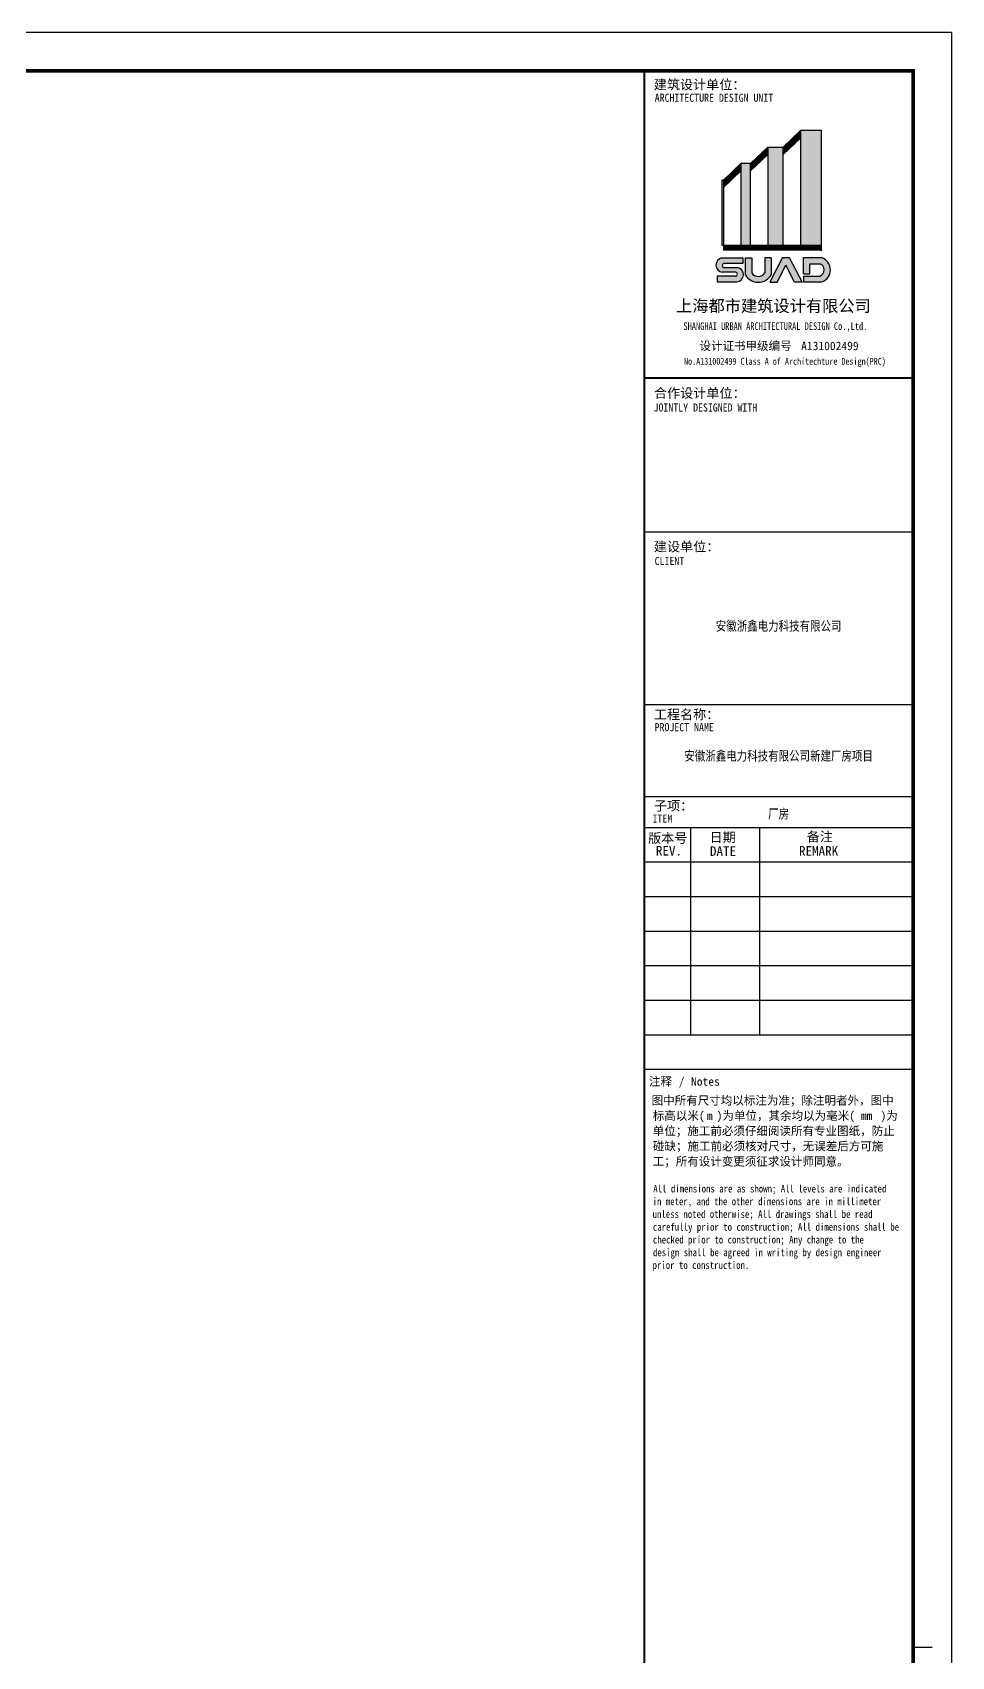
# Model space of a CAD drawing. Extents: x 899043 to 2598688, y -137197 to 211789.
# Drawn here: x 1778588 to 1814488, y 66695 to 130135 of the extents above; entities that cross this region are included whole.
import ezdxf
from ezdxf.enums import TextEntityAlignment as Align

# ---------------------------------------------------------------- set-up
doc = ezdxf.new("R2010")
doc.units = 0
doc.header["$LTSCALE"] = 1500
doc.header["$MEASUREMENT"] = 0
doc.layers.add('00-tk', color=151, linetype='Continuous')
doc.layers.add('钢板标注', color=9, linetype='Continuous', lineweight=18)
doc.styles.add('DS6HT', font='simhei.ttf', dxfattribs={"width": 0.8})
doc.styles.add('H1', font='')
doc.styles.get('H1').set_extended_font_data('SimSun')

# ---------------------------------------------------------------- blocks, each defined once
blk = doc.blocks.new('A$C16496DF1')
at = {"layer": '00-tk'}
h = blk.add_hatch(color=256, dxfattribs=at)
edge = h.paths.add_edge_path()
edge.add_arc((173122.0133486905, 116878.8711581866), 498.0683366664795, 288.7014113640251, 432.3606518510305)
edge.add_line((173272.9402213206, 117353.5217108121), (172565.5722436446, 117353.5217108121))
edge.add_line((172565.5722436446, 117353.5217108121), (172565.5722436446, 116725.494510998))
edge.add_line((172565.5722436446, 116725.494510998), (172811.1039363083, 116725.494510998))
edge.add_line((172811.1039363083, 116725.494510998), (172811.1039363083, 117116.9161942048))
edge.add_line((172811.1039363083, 117116.9161942048), (173211.5588803929, 117116.9161942048))
edge.add_arc((173121.6856705095, 116877.9671933845), 255.2916348958691, -72.1672284115379, 69.38777632303328, ccw=False)
edge.add_line((173199.8661415814, 116634.941201378), (172568.4930549907, 116634.941201378))
edge.add_line((172568.4930549907, 116634.941201378), (172568.4930549907, 116407.0996443819))
edge.add_line((172568.4930549907, 116407.0996443819), (173281.7121487868, 116407.0996443819))
edge = h.paths.add_edge_path()
edge.add_arc((170801.0604273123, 116979.3518533082), 588.6006660502978, 210.1327751899912, 329.8672248100088)
edge.add_line((171310.1201876383, 116683.8710510693), (171310.1201876383, 117352.6246350439))
edge.add_line((171310.1201876383, 117352.6246350439), (171058.4146023029, 117352.6246350439))
edge.add_line((171058.4146023029, 117352.6246350439), (171058.4146023029, 116755.7640437557))
edge.add_arc((170801.0604273123, 116939.6699095989), 316.3108263664485, 215.5496840978624, 324.4503159021376, ccw=False)
edge.add_line((170543.7062523216, 116755.7640437557), (170543.7062523216, 117352.6246350439))
edge.add_line((170543.7062523216, 117352.6246350439), (170292.0006669862, 117352.6246350439))
edge.add_line((170292.0006669862, 117352.6246350439), (170292.0006669862, 116683.8710510693))
edge = h.paths.add_edge_path()
edge.add_arc((169429.344027475, 117068.3455161259), 279.5690587620256, 99.4771295791525, 264.9305597506611)
edge.add_line((169404.6404590411, 116789.8700372706), (169903.7827515849, 116789.8700372706))
edge.add_arc((169903.7683802766, 116708.8672330272), 81.00280551827346, -89.98983473079062, 89.9898347307905, ccw=False)
edge.add_line((169903.7827515849, 116627.8644287838), (169195.5983391015, 116627.8644287838))
edge.add_line((169195.5983391015, 116627.8644287838), (169195.5983391015, 116410.4369373829))
edge.add_line((169195.5983391015, 116410.4369373829), (169967.7747852108, 116410.4369373829))
edge.add_arc((169943.0712167739, 116688.9124162381), 279.5690587620256, 275.0694402493389, 440.5228704208475)
edge.add_line((169989.1033534354, 116964.6657498742), (169475.0690368409, 116964.6657498742))
edge.add_arc((169475.0834081492, 117045.6685541177), 81.00280551827346, 90.0101652692095, 269.9898347307905, ccw=False)
edge.add_line((169475.0690368407, 117126.671358361), (170193.8797597245, 117126.671358361))
edge.add_line((170193.8797597245, 117126.671358361), (170193.8797597245, 117344.0988497618))
edge.add_line((170193.8797597245, 117344.0988497618), (169383.311890811, 117344.0988497618))
h.paths.add_polyline_path([(171753.1183470362, 117362.9659647661), (172009.1561000128, 117362.9659647661), (172512.0831058552, 116399.6691757772), (172217.9355684386, 116399.6691757772), (171881.1372235245, 117057.9316797029), (171544.3388786104, 116399.6691757772), (171250.1913411939, 116399.6691757772)])
at = {"layer": '00-tk', "linetype": 'Continuous'}
blk.add_line((178350, 126150.0000000001), (0, 126150.0000000001), dxfattribs=at)
at = {"layer": '00-tk'}
for p, q in [((178350, 126150.0000000001), (178350, 0)), ((166350, 124650.0000000001), (166350, 1500)), ((176850, 124650.0000000001), (176850, 1500)), ((166350, 112650.0000000001), (176850, 112650.0000000001)), ((166350, 106650.0000000001), (176850, 106650.0000000001)), ((166350, 99900.00000000012), (176850, 99900.00000000012)), ((166350, 96300.00000000012), (176850, 96300.00000000012)), ((166350, 95100.00000000012), (176850, 95100.00000000012)), ((166350, 95100.00000000012), (176850, 95100.00000000012)), ((166350, 95100.00000000012), (176850, 95100.00000000012)), ((166350, 95100.00000000012), (176850, 95100.00000000012)), ((166350, 95100.00000000012), (176850, 95100.00000000012)), ((166350, 95100.00000000012), (176850, 95100.00000000012)), ((166350, 95100.00000000012), (176850, 95100.00000000012)), ((166350, 95100.00000000012), (176850, 95100.00000000012)), ((168150, 95100.00000000012), (168150, 87000.00000000012)), ((170850, 95100.00000000012), (170850, 87000.00000000012)), ((166350, 93750.00000000012), (176850, 93750.00000000012)), ((166350, 92400.00000000012), (176850, 92400.00000000012)), ((166350, 91050.00000000012), (176850, 91050.00000000012)), ((166350, 89700.00000000012), (176850, 89700.00000000012)), ((166350, 88350.00000000012), (176850, 88350.00000000012)), ((166350, 87000.00000000012), (176850, 87000.00000000012)), ((166350, 85650.00000000012), (176850, 85650.00000000012))]:
    blk.add_line(p, q, dxfattribs=at)
at = {"layer": '00-tk', "color": 7}
for p, q in [((171773.6112773521, 121672.7179734251), (172448.1770513384, 122315.6161188998)), ((171773.6112773521, 121631.2754578388), (172448.1770513384, 122274.1736033135)), ((171773.6112773521, 121589.8329422522), (172448.1770513384, 122232.7310877269)), ((171773.6112773521, 121548.3904266659), (172449.2254631482, 122192.287766043)), ((171773.6112773521, 121506.9479110793), (172448.1770513384, 122149.846056554)), ((171773.6112773521, 121465.505395493), (172448.1770513384, 122108.4035409677)), ((171773.6112773521, 121424.0628799064), (172449.2254631482, 122067.9602192835)), ((171773.6112773521, 121382.6203643198), (172449.2254631482, 122026.5177036972)), ((173273.7668797234, 122315.6161188998), (172448.1770513384, 122315.6161188998)), ((172448.1770513384, 122315.6161188998), (172448.1770513384, 117836.4736395193)), ((173273.7668797234, 117832.1243215842), (173273.7668797234, 122315.8055345499)), ((170499.4722989202, 121029.995883474), (171173.8533453047, 121672.7179734251)), ((170499.4722989202, 120988.5533678877), (171173.8533453047, 121631.2754578388)), ((170499.4722989202, 120947.1108523015), (171173.8533453047, 121589.8329422522)), ((170499.4722989202, 120905.6683367149), (171173.8533453047, 121548.3904266659)), ((170499.4722989202, 120864.2258211282), (171173.8533453047, 121506.9479110793)), ((170499.4722989202, 120822.7833055416), (171173.8533453047, 121465.505395493)), ((170499.4722989202, 120781.3407899553), (171175.0864847135, 121425.2381293328)), ((170499.4722989202, 120739.8982743691), (171175.0864847135, 121383.7956137462)), ((171173.8533453047, 121672.7179734251), (171173.8533453047, 117836.4736395193)), ((171173.8533453047, 121672.7179734251), (171773.6112773521, 121672.7179734251)), ((171773.6112773521, 117832.1243215842), (171773.6112773521, 121672.7179734247)), ((169448.5053237425, 120386.0985440966), (170124.1195095414, 121029.9958834737)), ((169448.5053237425, 120344.65602851), (170124.1195095414, 120988.5533678874)), ((169448.5053237425, 120303.2135129233), (170124.1195095414, 120947.1108523011)), ((169448.5053237425, 120261.7709973371), (170124.1195095414, 120905.6683367145)), ((169448.5053237425, 120220.3284817508), (170124.1195095414, 120864.2258211279)), ((169448.5053237425, 120178.8859661645), (170124.1195095414, 120822.7833055416)), ((169449.6671683006, 120138.5507521038), (170125.2813540967, 120782.4480914809)), ((169449.6671683006, 120097.1082365175), (170125.2813540967, 120741.0055758946)), ((170499.4722989202, 121029.995883474), (170124.1195095414, 121029.9958834737)), ((170124.1195095414, 121029.995883474), (170124.1195095414, 117836.4736395193)), ((170499.4722989202, 117836.4736395193), (170499.4722989202, 121029.995883474)), ((169448.5053237425, 120386.0985440966), (169373.5053237425, 120386.0985440966)), ((169373.5053237425, 120386.0985440966), (169373.5053237425, 117836.4736395193)), ((169448.5053237425, 120386.0985440966), (169448.5053237425, 117836.4736395193)), ((169373.5053237425, 117836.4736395193), (169462.8779194811, 117836.4736395193)), ((169448.5053237425, 117836.4736395193), (169448.5053237425, 117656.4736395193)), ((169448.5053237425, 117806.4736395193), (173273.7668797234, 117806.4736395193)), ((169448.5053237425, 117806.4736395193), (173273.7668797234, 117806.4736395193)), ((169448.5053237425, 117776.4736395193), (173273.7668797234, 117776.4736395193)), ((169448.5053237425, 117746.4736395193), (173273.7668797234, 117746.4736395193)), ((169448.5053237425, 117716.4736395193), (173273.7668797234, 117716.4736395193)), ((169448.5053237425, 117656.4736395193), (173273.7668797234, 117656.4736395193)), ((169462.8779194811, 117836.4736395193), (173273.7668797234, 117836.4736395193)), ((170112.1195095414, 117836.4736395193), (170503.9722989202, 117836.4736395193)), ((171176.8533453075, 117836.4736395193), (171776.6112773521, 117836.4736395193)), ((172443.6770513384, 117836.4736395193), (173273.7668797234, 117836.4736395193)), ((173273.7668797234, 117626.4736395193), (173273.7668797234, 117821.4736395193))]:
    blk.add_line(p, q, dxfattribs=at)
at = {"layer": '00-tk', "const_width": 150}
blk.add_lwpolyline([(3750, 124650.0000000001), (176850, 124650.0000000001), (176850, 1500.000000000116), (3750, 1500)], close=True, dxfattribs=at)
at = {"layer": '00-tk'}
for points, const_width in [([(166350, 1500), (166350, 124650.0000000001)], 75), ([(166350, 112650.0000000001), (176850, 112650.0000000001)], 75), ([(176850, 63075.00000000012), (177600, 63075.00000000012)], 52.5)]:
    blk.add_lwpolyline(points, dxfattribs=dict(at, const_width=const_width))
at = {"layer": '00-tk', "color": 7}
for points in [[(169383.311890811, 117344.0988497618), (170193.8797597245, 117344.0988497618), (170193.8797597245, 117126.671358361), (169475.0690368407, 117126.671358361)], [(169903.7827515849, 116789.8700372706), (169404.6404590411, 116789.8700372706)], [(169475.0690368409, 116964.6657498742), (169989.1033534354, 116964.6657498742)], [(170292.0006669862, 117352.6246350439), (170543.7062523216, 117352.6246350439), (170543.7062523216, 116755.7640437557)], [(170292.0006669862, 117352.6246350439), (170292.0006669862, 116683.8710510693)], [(171310.1201876383, 117352.6246350439), (171058.4146023029, 117352.6246350439), (171058.4146023029, 116755.7640437557)], [(171753.1183470362, 117362.9659647661), (171250.1913411939, 116399.6691757772), (171544.3388786104, 116399.6691757772), (171881.1372235245, 117057.9316797029)], [(171310.1201876383, 117352.6246350439), (171310.1201876383, 116683.8710510693)], [(171753.1183470362, 117362.9659647661), (172009.1561000128, 117362.9659647661), (172512.0831058552, 116399.6691757772), (172217.9355684386, 116399.6691757772), (171881.1372235245, 117057.9316797029)], [(172565.5722436446, 116725.494510998), (172565.5722436446, 117353.5217108121), (173272.9402213206, 117353.5217108121)], [(172565.5722436446, 116725.494510998), (172811.1039363083, 116725.494510998), (172811.1039363083, 117116.9161942048), (173211.5588803929, 117116.9161942048)], [(169903.7827515849, 116627.8644287838), (169195.5983391015, 116627.8644287838), (169195.5983391015, 116410.4369373829), (169967.7747852108, 116410.4369373829)], [(172568.4930549907, 116634.941201378), (173199.8661415814, 116634.941201378)], [(172568.4930549907, 116634.941201378), (172568.4930549907, 116407.0996443819), (173281.7121487868, 116407.0996443819)]]:
    blk.add_lwpolyline(points, dxfattribs=at)
for centre, radius, start, end in [((169429.344027475, 117068.3455161259), 279.5690587620256, 99.47712957914823, 264.9305597439849), ((169475.0834081492, 117045.6685541177), 81.00280551827346, 90.01016526920944, 269.9898347307906), ((169903.7683802766, 116708.8672330272), 81.00280551827346, 270.0101652692094, 89.98983473079058), ((169943.0712167739, 116688.9124162381), 279.5690587620256, 275.0694402560151, 80.52287042085177), ((170801.0604273123, 116939.6699095989), 316.3108263664485, 215.5496841033148, 324.4503158966853), ((173121.6856705095, 116877.9671933845), 255.2916348958691, 287.8327715884222, 69.38777632307004), ((173122.0133486905, 116878.8711581866), 498.0683366664795, 288.7014113570639, 72.36065184420822), ((170801.0604273123, 116979.3518533082), 588.6006660502978, 210.1327751912114, 329.8672248087886)]:
    blk.add_arc(centre, radius, start, end, dxfattribs=at)
for points in [[(171773.6112773521, 121672.7179734251), (171773.8436462665, 121631.4969181442), (172449.2254631482, 122316.6153128025), (172449.2254631482, 122275.1727972159)], [(171773.6112773521, 121589.8329422525), (171773.8436462665, 121548.6118869716), (172449.2254631482, 122233.7302816299), (172449.2254631482, 122192.2877660433)], [(171773.6112773521, 121506.9479110793), (171773.8436462665, 121465.7268557984), (172449.2254631482, 122150.8452504571), (172449.2254631482, 122109.4027348704)], [(171774.5407529958, 121424.9487211276), (171774.7731219102, 121383.7276658464), (172450.1549387947, 122068.8460605047), (172450.1549387947, 122027.4035449184)], [(172448.1770513384, 117836.4736395193), (173273.7668797234, 117836.4736395193), (172448.1770513384, 122315.6161188998), (173273.7668797234, 122315.6161188998)], [(170499.4722989202, 121029.995883474), (170499.704667829, 120988.7748281928), (171175.0864847135, 121673.8932228514), (171175.0864847135, 121632.4507072648)], [(170499.4722989202, 120947.1108523015), (170499.704667829, 120905.8897970206), (171175.0864847135, 121591.0081916789), (171175.0864847135, 121549.5656760926)], [(170499.4722989202, 120864.2258211282), (170499.704667829, 120823.0047658477), (171175.0864847135, 121508.1231605057), (171175.0864847135, 121466.6806449194)], [(170500.4017745638, 120782.2266311762), (170500.6341434726, 120741.0055758953), (171176.0159603627, 121426.1239705536), (171176.0159603627, 121384.6814549674)], [(171173.8533453047, 117836.4736395193), (171773.6112773521, 117836.4736395193), (171173.8533453047, 121672.7179734251), (171773.6112773521, 121672.7179734247)], [(169448.5053237425, 120386.0985440966), (169448.7376926541, 120344.8774888157), (170124.1195095414, 121029.9958834737), (170124.1195095414, 120988.5533678874)], [(169448.9700615685, 120303.6564335341), (169449.2024304774, 120262.4353782532), (170124.5842473619, 120947.5537729115), (170124.5842473619, 120906.1112573253)], [(169449.4347993918, 120221.2143229716), (169449.6671683006, 120179.9932676908), (170125.0489851879, 120865.1116623491), (170125.0489851879, 120823.6691467628)], [(169450.5966439471, 120139.436593325), (169450.8290128587, 120098.2155380438), (170126.2108297404, 120783.3339327024), (170126.210829746, 120741.8914171158)], [(170124.1195095414, 117836.4736395193), (170499.4722989202, 117836.4736395193), (170124.1195095414, 121029.9958834737), (170499.4722989202, 121029.995883474)], [(169373.5053237425, 117836.4736395193), (169462.8779194811, 117836.4736395193), (169373.5053237425, 120386.0985440966), (169448.5053237425, 120386.0985440966)], [(169448.5053237425, 117806.4736395193), (169448.5053237425, 117836.4736395193), (173273.7668797234, 117806.4736395193), (173273.7668797234, 117836.4736395193)], [(169448.5053237425, 117746.4736395193), (169448.5053237425, 117776.4736395193), (173273.7668797234, 117746.4736395193), (173273.7668797234, 117776.4736395193)], [(169448.5053237425, 117686.4736395193), (169448.5053237425, 117716.4736395193), (173273.7668797234, 117686.4736395193), (173273.7668797234, 117716.4736395193)], [(169448.5053237425, 117626.4736395193), (169448.5053237425, 117656.4736395193), (173273.7668797234, 117626.4736395193), (173273.7668797234, 117656.4736395193)]]:
    blk.add_solid(points, dxfattribs=at)
at = {"layer": '00-tk'}
for s, height, style, p in [('建筑设计单位：', 375, 'DS6HT', (166719.5816702479, 123927.6193819259)), ('合作设计单位：', 375, 'DS6HT', (166726.9344124189, 111877.5657161931)), ('建设单位：', 375, 'DS6HT', (166725.2788191698, 105879.464979884)), ('工程名称：', 375, 'DS6HT', (166722.0485533476, 99324.09092794359)), ('子项：', 375, 'DS6HT', (166724.0803183783, 95757.32322908612)), ('版本号', 375, 'DS6HT', (166499.291991815, 94493.11904129689)), ('日期', 375, 'DS6HT', (168899.3498214316, 94526.94950819667)), ('备注', 375, 'DS6HT', (172694.7992731389, 94546.93219525507)), ('REV.', 375, 'DS6HT', (166801.1003333582, 93999.5858641679)), ('DATE', 375, 'DS6HT', (168913.3709684797, 93985.63717643614)), ('REMARK', 375, 'DS6HT', (172391.9678665856, 93991.15786171495)), ('注释', 330.0000000000003, 'H1', (166532.7440562532, 85007.18334019347)), (' / ', 330.0000000000003, 'H1', (167471.41072292, 85007.18334019347)), ('Notes', 330.0000000000003, 'H1', (168175.4107229202, 85007.18334019347)), ('图中所有尺寸均以标注为准；除注明者外，图中', 330.0000000000003, 'H1', (166636.9105765859, 84266.70060692227)), ('标高以米(', 330.0000000000003, 'H1', (166680.9105765859, 83670.90060692234)), ('m', 330.0000000000003, 'H1', (168792.9105765859, 83670.90060692234)), (')为单位，其余均以为毫米(', 330.0000000000003, 'H1', (169176.9351332025, 83670.90060692234)), ('mm', 330.0000000000003, 'H1', (174808.9351332027, 83670.90060692234)), (')为', 330.0000000000003, 'H1', (175576.984246436, 83670.90060692234)), ('单位；施工前必须仔细阅读所有专业图纸，防止', 330.0000000000003, 'H1', (166679.0772432527, 83075.10060692241)), ('碰缺；施工前必须核对尺寸，无误差后方可施', 330.0000000000003, 'H1', (166686.4105765859, 82479.30060692225)), ('工；所有设计变更须征求设计师同意。', 330.0000000000003, 'H1', (166677.2439099194, 81883.5006069222))]:
    blk.add_text(s, height=height, dxfattribs=dict(at, style=style)).set_placement(p)
for s, height, style, width, p in [('ARCHITECTURE DESIGN UNIT', 315, 'DS6HT', 0.9, (166756.7382545611, 123443.8665632375)), ('JOINTLY DESIGNED WITH', 315, 'DS6HT', 0.9, (166711.4173264224, 111343.5494635997)), ('CLIENT', 315, 'DS6HT', 0.9, (166753.2511278223, 105347.4390988569)), ('PROJECT NAME', 315, 'DS6HT', 0.9, (166751.7836204628, 98855.98946392513)), ('ITEM', 315, 'DS6HT', 0.9, (166671.5409305161, 95285.1679002752)), ('All dimensions are as shown; All levels are indicated', 297.0000000000002, 'H1', 0.85, (166701.0772432527, 80837.53394025564)), ('in meter, and the other dimensions are in millimeter', 297.0000000000002, 'H1', 0.85, (166673.5247193782, 80340.73394025548)), ('unless noted otherwise; All drawings shall be read', 297.0000000000002, 'H1', 0.85, (166674.5376798147, 79843.93394025555)), ('carefully prior to construction; All dimensions shall be', 297.0000000000002, 'H1', 0.85, (166684.8698762674, 79342.06913807266)), ('checked prior to construction; Any change to the', 297.0000000000002, 'H1', 0.85, (166684.8698762674, 78845.36122538499)), ('prior to construction.', 297.0000000000002, 'H1', 0.85, (166673.7273114654, 77851.76122538513)), ('design shall be agreed in writing by design engineer', 297.0000000000002, 'H1', 0.85, (166686.8957971407, 78348.56122538506))]:
    blk.add_text(s, height=height, dxfattribs=dict(at, style=style, width=width)).set_placement(p)
at = {"layer": '00-tk', "color": 7, "style": 'DS6HT'}
for s, height, p in [('上海都市建筑设计有限公司 ', 465, (167588.0022738075, 115237.2989090569)), ('设计证书甲级编号', 330, (168503.8539958578, 113743.4804440986)), ('A131002499', 330, (172477.2756054774, 113742.9788295154))]:
    blk.add_text(s, height=height, dxfattribs=at).set_placement(p)
for s, height, width, p in [('SHANGHAI URBAN ARCHITECTURAL DESIGN Co.,Ltd. ', 300, 0.8, (167878.7218145826, 114529.0937020706)), ('No.A131002499 Class A of Architechture Design(PRC)', 270, 0.78, (167902.7511720797, 113169.969144403))]:
    blk.add_text(s, height=height, dxfattribs=dict(at, width=width)).set_placement(p)
at = {"layer": '00-tk', "color": 0, "style": 'DS6HT', "width": 0.8}
for s, p in [('安徽浙鑫电力科技有限公司', (171595.375098295, 102780.7500671315)), ('安徽浙鑫电力科技有限公司新建厂房项目', (171595.375098295, 97707.59588219156)), ('厂房', (171595.375098295, 95443.05142308585))]:
    blk.add_text(s, height=375, dxfattribs=at).set_placement(p, align=Align.CENTER)

msp = doc.modelspace()

# ---------------------------------------------------------------- linework, layer by layer
at = {"layer": '00-tk'}
msp.add_line((1802487.5, 128635.3669623561), (1802487.5, 5485.366962356085), dxfattribs=at)
at = {"layer": '00-tk', "const_width": 75}
msp.add_lwpolyline([(1802487.5, 5485.366962356085), (1802487.5, 128635.3669623561)], dxfattribs=at)

# ---------------------------------------------------------------- block references
at = {"layer": '钢板标注', "color": 2, "linetype": 'ByBlock'}
msp.add_blockref('A$C16496DF1', (1636137.5, 3985.366962356085), dxfattribs=at)

doc.saveas('drawing.dxf')
